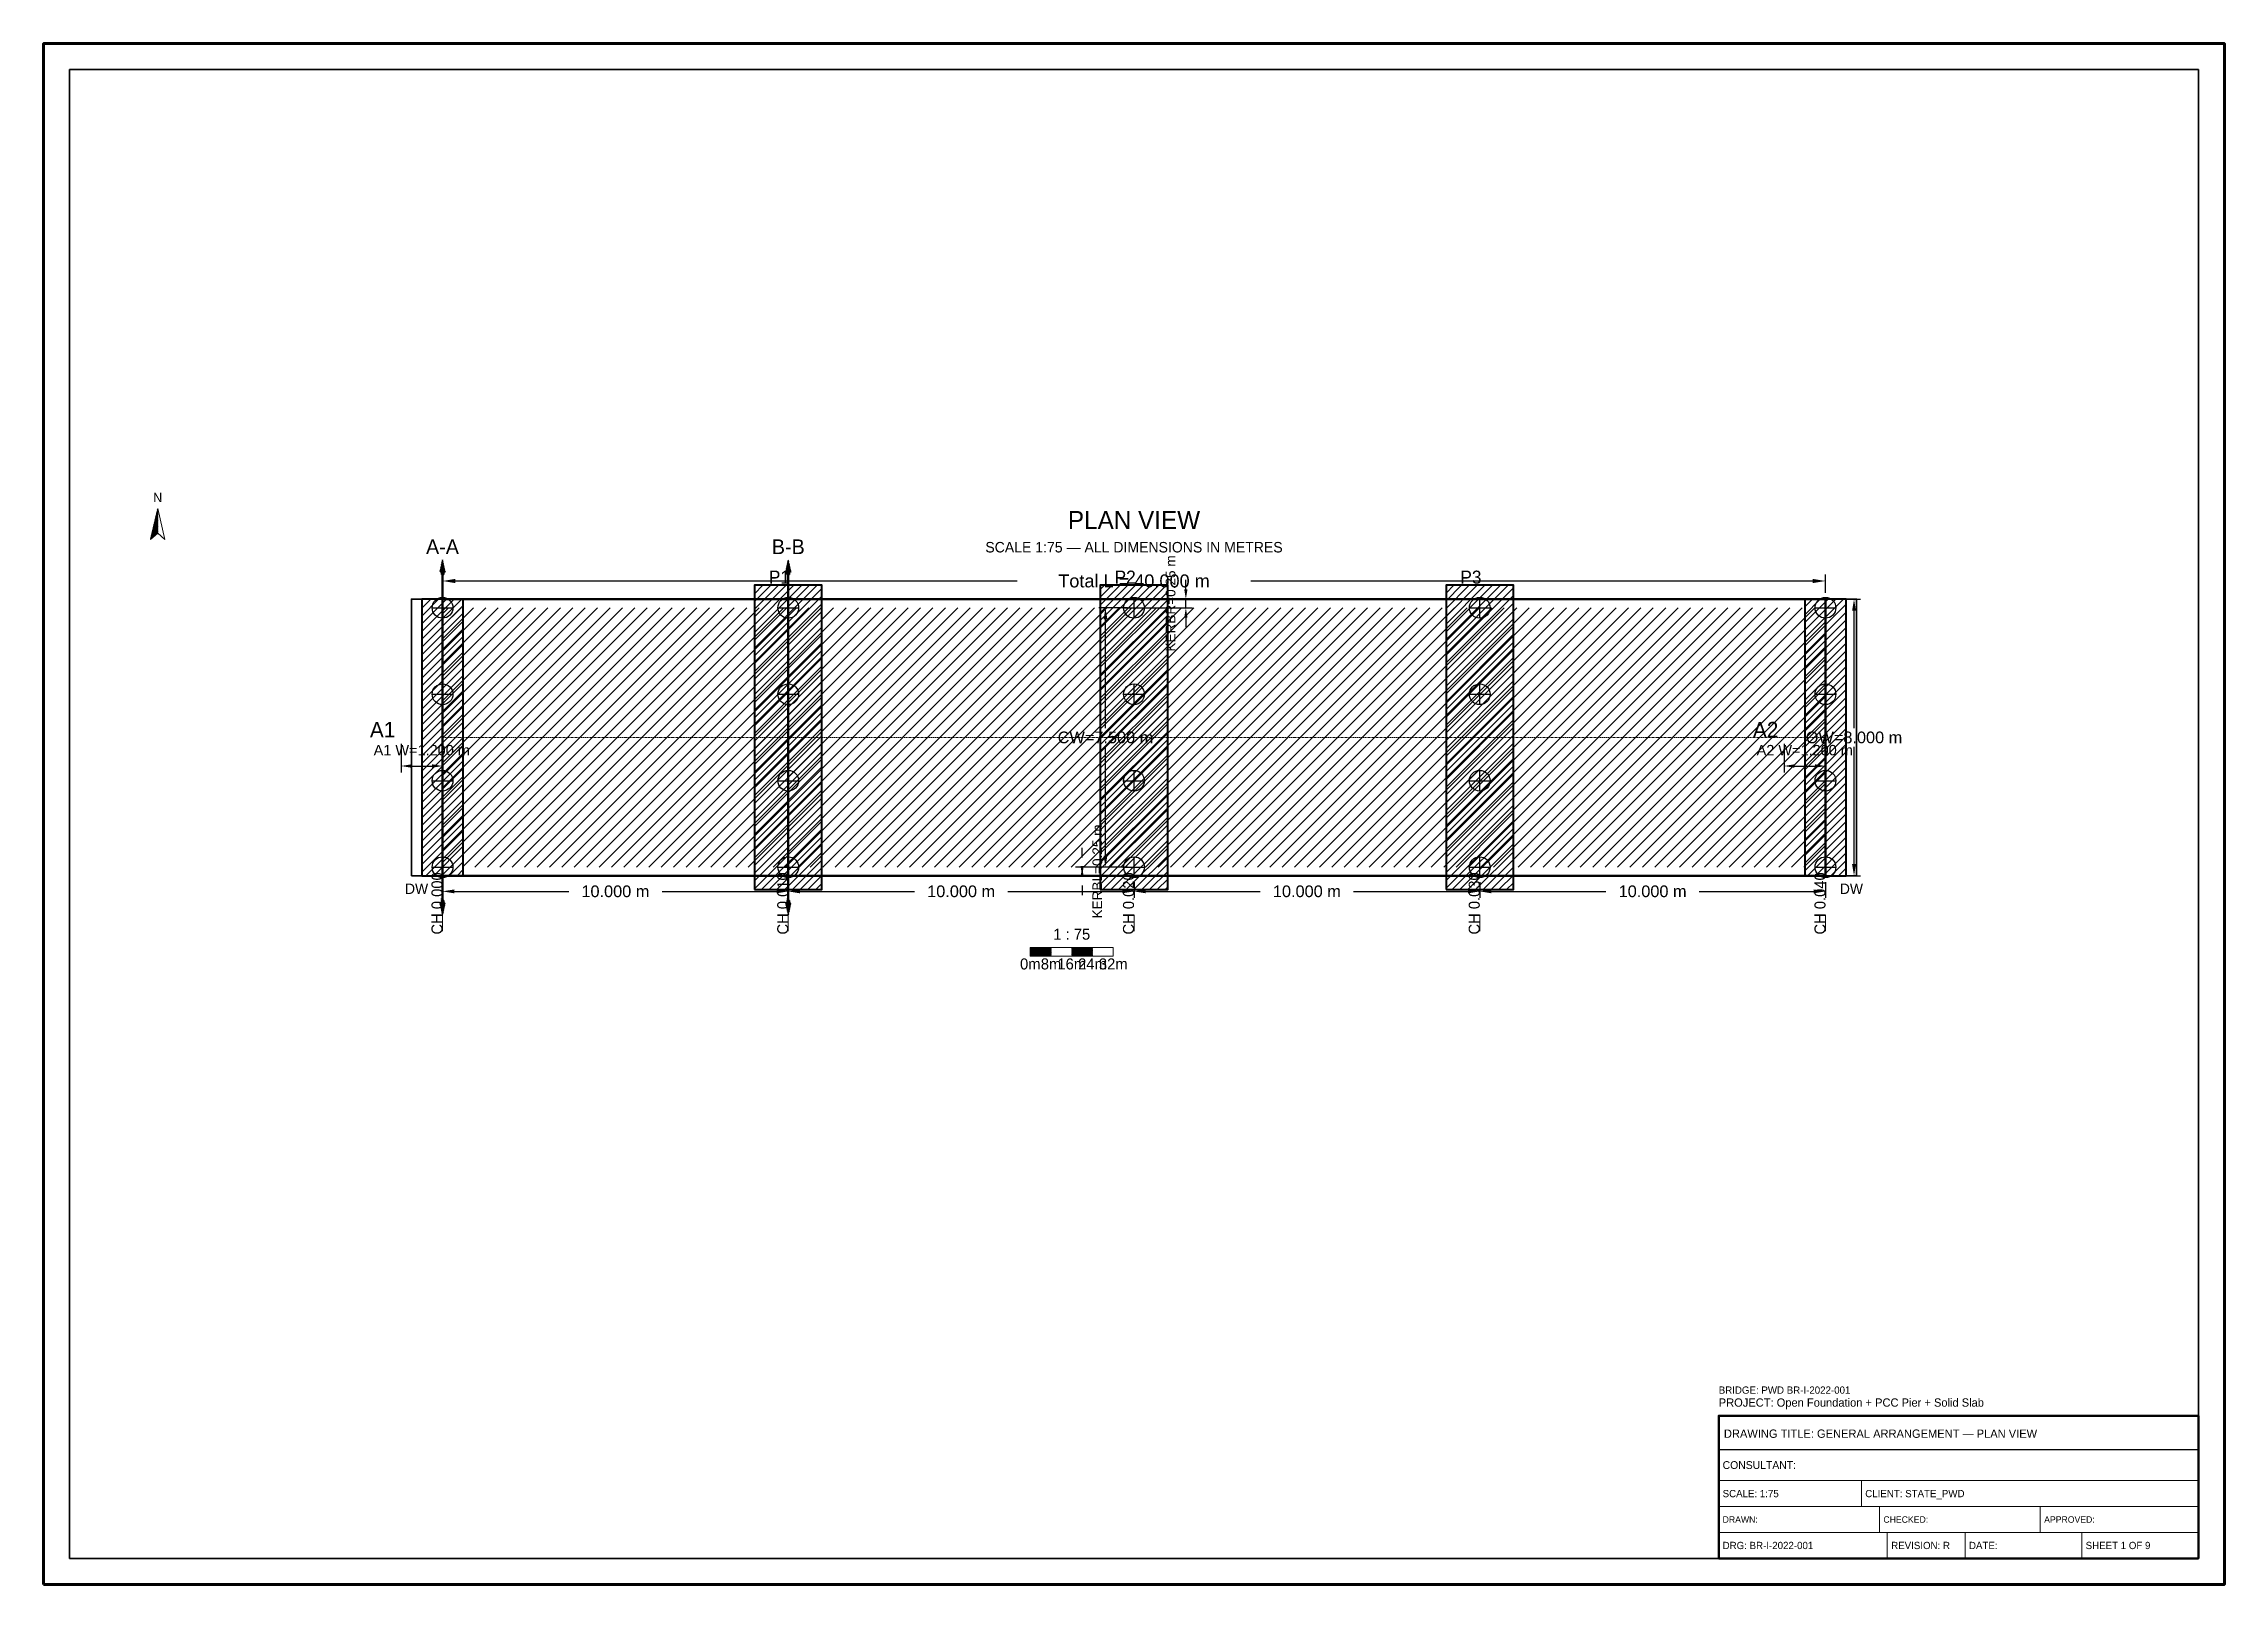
# Model space of a CAD drawing. Header units: metres. Extents: x 0 to 841, y 0 to 594.
import ezdxf
from ezdxf.enums import TextEntityAlignment as Align

# ---------------------------------------------------------------- set-up
doc = ezdxf.new("R2010")
doc.units = ezdxf.units.M
doc.linetypes.add('CENTER', pattern=[1.5, 0.75, -0.25, 0.25, -0.25])
doc.linetypes.add('DASHED', pattern=[0.5, 0.375, -0.125])
for name, color, linetype, lineweight in [('BORDER-INNER', 7, 'Continuous', 35), ('BORDER-OUTER', 7, 'Continuous', 70), ('CIVIL-CHAINAGE', 7, 'Continuous', 18), ('DIM-CHAINAGE', 3, 'Continuous', 18), ('DIM-LINEAR', 3, 'Continuous', 18), ('STRUC-CENTRE', 6, 'CENTER', 18), ('STRUC-HATCHING', 8, 'Continuous', 18), ('STRUC-OUTLINE', 1, 'Continuous', 50), ('STRUC-SECTION', 2, 'Continuous', 35), ('SUB-ABUT', 3, 'Continuous', 35), ('SUB-BEARING', 5, 'Continuous', 25), ('SUB-DIRT-WALL', 3, 'Continuous', 35), ('SUB-PIER', 2, 'Continuous', 35), ('SUPER-DECK', 2, 'Continuous', 50), ('SYM-NORTHARROW', 7, 'Continuous', 18), ('SYM-SCALE', 7, 'Continuous', 13), ('TEXT-GENERAL', 7, 'Continuous', 18), ('TEXT-HEADER', 7, 'Continuous', 25), ('TEXT-SPEC', 7, 'Continuous', 13), ('TEXT-TITLE', 7, 'Continuous', 25), ('TITLEBLK-BOX', 7, 'Continuous', 50), ('TITLEBLK-TEXT', 7, 'Continuous', 18)]:
    doc.layers.add(name, color=color, linetype=linetype, lineweight=lineweight)
doc.styles.add('BRIDGE_STD', font='Arial.ttf')
doc.dimstyles.new('pmb100', dxfattribs={"dimtxt": 2.5, "dimasz": 0.9375, "dimexe": 2.5, "dimexo": 2.5, "dimtad": 0, "dimtih": 1, "dimdec": 0, "dimtxsty": 'BRIDGE_STD', "dimcen": 2.5, "dimazin": 3, "dimtfac": 1, "dimtmove": 0, "dimatfit": 3})

msp = doc.modelspace()

# ---------------------------------------------------------------- hatches: boundary and pattern name
at = {"layer": 'STRUC-HATCHING'}
h = msp.add_hatch(dxfattribs=at)
h.set_pattern_fill('ANSI31', scale=1.06667)
h.paths.add_polyline_path([(153.83, 276.5), (687.17, 276.5), (687.17, 376.5), (153.83, 376.5)])
at = {"layer": 'STRUC-SECTION'}
h = msp.add_hatch(dxfattribs=at)
h.set_pattern_fill('SOLID')
h.paths.add_polyline_path([(152.78, 390.28), (154.88, 390.28), (153.83, 395.08)])
h = msp.add_hatch(dxfattribs=at)
h.set_pattern_fill('SOLID')
h.paths.add_polyline_path([(286.12, 390.28), (288.22, 390.28), (287.17, 395.08)])
h = msp.add_hatch(dxfattribs=at)
h.set_pattern_fill('SOLID')
h.paths.add_polyline_path([(152.78, 262.72), (154.88, 262.72), (153.83, 257.92)])
h = msp.add_hatch(dxfattribs=at)
h.set_pattern_fill('SOLID')
h.paths.add_polyline_path([(286.12, 262.72), (288.22, 262.72), (287.17, 257.92)])
at = {"layer": 'SUB-ABUT'}
h = msp.add_hatch(dxfattribs=at)
h.set_pattern_fill('ANSI31', scale=0.66667)
h.paths.add_polyline_path([(145.83, 273.17), (161.83, 273.17), (161.83, 379.83), (145.83, 379.83)])
h = msp.add_hatch(dxfattribs=at)
h.set_pattern_fill('ANSI31', scale=0.666667)
h.paths.add_polyline_path([(679.17, 273.17), (695.17, 273.17), (695.17, 379.83), (679.17, 379.83)])
at = {"layer": 'SUB-PIER'}
h = msp.add_hatch(dxfattribs=at)
h.set_pattern_fill('ANSI31', scale=0.666667)
h.paths.add_polyline_path([(274.17, 267.83), (300.17, 267.83), (300.17, 385.17), (274.17, 385.17)])
h = msp.add_hatch(dxfattribs=at)
h.set_pattern_fill('ANSI31', scale=0.666667)
h.paths.add_polyline_path([(407.5, 267.83), (433.5, 267.83), (433.5, 385.17), (407.5, 385.17)])
h = msp.add_hatch(dxfattribs=at)
h.set_pattern_fill('ANSI31', scale=0.666667)
h.paths.add_polyline_path([(540.83, 267.83), (566.83, 267.83), (566.83, 385.17), (540.83, 385.17)])
at = {"layer": 'SYM-NORTHARROW'}
h = msp.add_hatch(dxfattribs=at)
h.set_pattern_fill('SOLID')
h.paths.add_polyline_path([(44, 414.83), (41.2, 402.83), (44, 405.23)])
at = {"layer": 'SYM-SCALE'}
h = msp.add_hatch(dxfattribs=at)
h.set_pattern_fill('SOLID')
h.paths.add_polyline_path([(380.5, 242.17), (388.5, 242.17), (388.5, 245.57), (380.5, 245.57)])
h = msp.add_hatch(dxfattribs=at)
h.set_pattern_fill('SOLID')
h.paths.add_polyline_path([(396.5, 242.17), (404.5, 242.17), (404.5, 245.57), (396.5, 245.57)])

# ---------------------------------------------------------------- linework, layer by layer
at = {"layer": 'BORDER-INNER'}
msp.add_lwpolyline([(10, 10), (831, 10), (831, 584), (10, 584), (10, 10)], dxfattribs=at)
at = {"layer": 'BORDER-OUTER'}
msp.add_lwpolyline([(0, 0), (841, 0), (841, 594), (0, 594), (0, 0)], dxfattribs=at)
at = {"layer": 'CIVIL-CHAINAGE'}
for p, q in [((153.83, 258.17), (153.83, 251.79)), ((287.17, 258.17), (287.17, 251.79)), ((420.5, 258.17), (420.5, 251.79)), ((553.83, 258.17), (553.83, 251.79)), ((687.17, 258.17), (687.17, 251.79))]:
    msp.add_line(p, q, dxfattribs=at)
at = {"layer": 'STRUC-CENTRE'}
msp.add_line((153.83, 326.5), (687.17, 326.5), dxfattribs=at)
at = {"layer": 'STRUC-OUTLINE', "lineweight": 50}
msp.add_lwpolyline([(153.83, 273.17), (153.83, 379.83), (687.17, 379.83), (687.17, 273.17), (153.83, 273.17)], dxfattribs=at)
at = {"layer": 'STRUC-SECTION', "color": 1, "linetype": 'DASHED', "lineweight": 50}
for p, q in [((153.83, 389.83), (153.83, 263.17)), ((287.17, 389.83), (287.17, 263.17))]:
    msp.add_line(p, q, dxfattribs=at)
at = {"layer": 'STRUC-SECTION', "color": 1}
for points in [[(153.38, 389.38), (154.28, 389.38), (154.28, 390.28), (153.38, 390.28), (153.38, 389.38)], [(286.72, 389.38), (287.62, 389.38), (287.62, 390.28), (286.72, 390.28), (286.72, 389.38)], [(153.38, 262.72), (154.28, 262.72), (154.28, 263.62), (153.38, 263.62), (153.38, 262.72)], [(286.72, 262.72), (287.62, 262.72), (287.62, 263.62), (286.72, 263.62), (286.72, 262.72)]]:
    msp.add_lwpolyline(points, dxfattribs=at)
at = {"layer": 'SUB-ABUT', "lineweight": 40}
for points in [[(145.83, 273.17), (161.83, 273.17), (161.83, 379.83), (145.83, 379.83), (145.83, 273.17)], [(679.17, 273.17), (695.17, 273.17), (695.17, 379.83), (679.17, 379.83), (679.17, 273.17)]]:
    msp.add_lwpolyline(points, dxfattribs=at)
at = {"layer": 'SUB-BEARING'}
for p, q in [((153.83, 372.5), (153.83, 380.5)), ((287.17, 372.5), (287.17, 380.5)), ((420.5, 372.5), (420.5, 380.5)), ((553.83, 372.5), (553.83, 380.5)), ((687.17, 372.5), (687.17, 380.5)), ((149.83, 376.5), (157.83, 376.5)), ((283.17, 376.5), (291.17, 376.5)), ((416.5, 376.5), (424.5, 376.5)), ((549.83, 376.5), (557.83, 376.5)), ((683.17, 376.5), (691.17, 376.5)), ((153.83, 339.17), (153.83, 347.17)), ((287.17, 339.17), (287.17, 347.17)), ((420.5, 339.17), (420.5, 347.17)), ((553.83, 339.17), (553.83, 347.17)), ((687.17, 339.17), (687.17, 347.17)), ((149.83, 343.17), (157.83, 343.17)), ((283.17, 343.17), (291.17, 343.17)), ((416.5, 343.17), (424.5, 343.17)), ((549.83, 343.17), (557.83, 343.17)), ((683.17, 343.17), (691.17, 343.17)), ((153.83, 305.83), (153.83, 313.83)), ((287.17, 305.83), (287.17, 313.83)), ((420.5, 305.83), (420.5, 313.83)), ((553.83, 305.83), (553.83, 313.83)), ((687.17, 305.83), (687.17, 313.83)), ((149.83, 309.83), (157.83, 309.83)), ((283.17, 309.83), (291.17, 309.83)), ((416.5, 309.83), (424.5, 309.83)), ((549.83, 309.83), (557.83, 309.83)), ((683.17, 309.83), (691.17, 309.83)), ((153.83, 272.5), (153.83, 280.5)), ((287.17, 272.5), (287.17, 280.5)), ((420.5, 272.5), (420.5, 280.5)), ((553.83, 272.5), (553.83, 280.5)), ((687.17, 272.5), (687.17, 280.5)), ((149.83, 276.5), (157.83, 276.5)), ((283.17, 276.5), (291.17, 276.5)), ((416.5, 276.5), (424.5, 276.5)), ((549.83, 276.5), (557.83, 276.5)), ((683.17, 276.5), (691.17, 276.5))]:
    msp.add_line(p, q, dxfattribs=at)
for centre in [(153.83, 376.5), (287.17, 376.5), (420.5, 376.5), (553.83, 376.5), (687.17, 376.5), (153.83, 343.17), (287.17, 343.17), (420.5, 343.17), (553.83, 343.17), (687.17, 343.17), (153.83, 309.83), (287.17, 309.83), (420.5, 309.83), (553.83, 309.83), (687.17, 309.83), (153.83, 276.5), (287.17, 276.5), (420.5, 276.5), (553.83, 276.5), (687.17, 276.5)]:
    msp.add_circle(centre, 4, dxfattribs=at)
at = {"layer": 'SUB-DIRT-WALL', "lineweight": 35}
for points in [[(141.83, 273.17), (145.83, 273.17), (145.83, 379.83), (141.83, 379.83), (141.83, 273.17)], [(695.17, 273.17), (699.17, 273.17), (699.17, 379.83), (695.17, 379.83), (695.17, 273.17)]]:
    msp.add_lwpolyline(points, dxfattribs=at)
at = {"layer": 'SUB-PIER', "lineweight": 40}
for points in [[(274.17, 267.83), (300.17, 267.83), (300.17, 385.17), (274.17, 385.17), (274.17, 267.83)], [(407.5, 267.83), (433.5, 267.83), (433.5, 385.17), (407.5, 385.17), (407.5, 267.83)], [(540.83, 267.83), (566.83, 267.83), (566.83, 385.17), (540.83, 385.17), (540.83, 267.83)]]:
    msp.add_lwpolyline(points, dxfattribs=at)
at = {"layer": 'SUPER-DECK', "lineweight": 30}
msp.add_lwpolyline([(153.83, 273.17), (153.83, 379.83), (687.17, 379.83), (687.17, 273.17), (153.83, 273.17)], dxfattribs=at)
at = {"layer": 'SYM-NORTHARROW'}
msp.add_lwpolyline([(44, 414.83), (41.2, 402.83), (44, 405.23), (46.8, 402.83), (44, 414.83)], dxfattribs=at)
at = {"layer": 'SYM-SCALE'}
msp.add_lwpolyline([(380.5, 242.17), (412.5, 242.17), (412.5, 245.57), (380.5, 245.57), (380.5, 242.17)], dxfattribs=at)
at = {"layer": 'TITLEBLK-BOX', "lineweight": 50}
msp.add_lwpolyline([(646, 10), (831, 10), (831, 65), (646, 65), (646, 10)], dxfattribs=at)
at = {"layer": 'TITLEBLK-BOX', "lineweight": 30}
msp.add_lwpolyline([(646, 52), (831, 52), (831, 65), (646, 65), (646, 52)], dxfattribs=at)
at = {"layer": 'TITLEBLK-BOX', "lineweight": 18}
for points in [[(646, 40), (831, 40), (831, 52), (646, 52), (646, 40)], [(646, 30), (701, 30), (701, 40), (646, 40), (646, 30)], [(701, 30), (831, 30), (831, 40), (701, 40), (701, 30)], [(646, 20), (708, 20), (708, 30), (646, 30), (646, 20)], [(708, 20), (770, 20), (770, 30), (708, 30), (708, 20)], [(770, 20), (831, 20), (831, 30), (770, 30), (770, 20)], [(646, 10), (711, 10), (711, 20), (646, 20), (646, 10)], [(711, 10), (741, 10), (741, 20), (711, 20), (711, 10)], [(741, 10), (786, 10), (786, 20), (741, 20), (741, 10)], [(786, 10), (831, 10), (831, 20), (786, 20), (786, 10)]]:
    msp.add_lwpolyline(points, dxfattribs=at)

# ---------------------------------------------------------------- texts
at = {"layer": 'DIM-CHAINAGE'}
for s, p in [('CH 0.000', (153.83, 250.52)), ('CH 0.010', (287.17, 250.52)), ('CH 0.020', (420.5, 250.52)), ('CH 0.030', (553.83, 250.52)), ('CH 0.040', (687.17, 250.52))]:
    msp.add_text(s, height=4.25, rotation=90, dxfattribs=at).set_placement(p)
at = {"layer": 'SYM-NORTHARROW'}
msp.add_text('N', height=3.6, dxfattribs=at).set_placement((44, 417.23), align=Align.CENTER)
at = {"layer": 'TEXT-GENERAL'}
for s, height, p in [('P1', 5, (279.67, 385.83)), ('P2', 5, (413, 385.83)), ('P3', 5, (546.33, 385.83)), ('A1', 6, (125.83, 326.5)), ('A2', 6, (659.17, 326.5))]:
    msp.add_text(s, height=height, dxfattribs=at).set_placement(p)
for s, p in [('1 : 75', (396.5, 248.54)), ('0m', (380.5, 237.07)), ('8m', (388.5, 237.07)), ('16m', (396.5, 237.07)), ('24m', (404.5, 237.07)), ('32m', (412.5, 237.07))]:
    msp.add_text(s, height=4.25, dxfattribs=at).set_placement(p, align=Align.CENTER)
at = {"layer": 'TEXT-HEADER'}
msp.add_text('PLAN VIEW', height=7, dxfattribs=at).set_placement((420.5, 406.83), align=Align.CENTER)
at = {"layer": 'TEXT-HEADER', "color": 1}
for s, p in [('A-A', (153.83, 397.18)), ('B-B', (287.17, 397.18))]:
    msp.add_text(s, height=5.7, dxfattribs=at).set_placement(p, align=Align.CENTER)
at = {"layer": 'TEXT-SPEC', "color": 8}
msp.add_text('SCALE 1:75 — ALL DIMENSIONS IN METRES', height=4.05, dxfattribs=at).set_placement((420.5, 397.83), align=Align.CENTER)
at = {"layer": 'TEXT-SPEC'}
for p in [(143.83, 266.17), (697.17, 266.17)]:
    msp.add_text('DW', height=4, dxfattribs=at).set_placement(p, align=Align.CENTER)
at = {"layer": 'TEXT-TITLE'}
for s, p in [('PROJECT: Open Foundation + PCC Pier + Solid Slab', (646, 68.5)), ('DRAWING TITLE: GENERAL ARRANGEMENT — PLAN VIEW', (648, 56.5))]:
    msp.add_text(s, height=3.2, dxfattribs=at).set_placement(p)
at = {"layer": 'TITLEBLK-TEXT'}
for s, height, p in [('BRIDGE: PWD BR-I-2022-001', 2.8, (646, 73.5)), ('CONSULTANT: ', 3, (647.5, 44.5)), ('SCALE: 1:75', 2.8, (647.5, 33.6)), ('CLIENT: STATE_PWD', 2.8, (702.5, 33.6)), ('DRAWN: ', 2.5, (647.5, 23.75)), ('CHECKED: ', 2.5, (709.5, 23.75)), ('APPROVED: ', 2.5, (771.5, 23.75)), ('DRG: BR-I-2022-001', 2.8, (647.5, 13.6)), ('REVISION: R', 2.8, (712.5, 13.6)), ('DATE: ', 2.8, (742.5, 13.6)), ('SHEET 1 OF 9', 2.8, (787.5, 13.6))]:
    msp.add_text(s, height=height, dxfattribs=at).set_placement(p)

# ---------------------------------------------------------------- dimensions: what is measured, and where the dimension line sits
at = {"layer": 'DIM-LINEAR'}
for base, p1, p2, text, override in [((153.83, 386.83), (153.83, 379.83), (687.17, 379.83), 'Total L = 40.000 m', {"dimtxt": 5, "dimasz": 5, "dimgap": 2, "dimclrt": 3}), ((137.83, 315.5), (137.83, 326.5), (153.83, 326.5), 'A1 W=1.200 m', {"dimtxt": 4, "dimasz": 4, "dimgap": 1.6, "dimclrt": 3}), ((671.17, 315.5), (671.17, 326.5), (687.17, 326.5), 'A2 W=1.200 m', {"dimtxt": 4, "dimasz": 4, "dimgap": 1.6, "dimclrt": 3}), ((153.83, 267.17), (153.83, 273.17), (287.17, 273.17), '10.000 m', {"dimtxt": 4.5, "dimasz": 4.5, "dimgap": 1.8, "dimclrt": 3}), ((287.17, 267.17), (287.17, 273.17), (420.5, 273.17), '10.000 m', {"dimtxt": 4.5, "dimasz": 4.5, "dimgap": 1.8, "dimclrt": 3}), ((420.5, 267.17), (420.5, 273.17), (553.83, 273.17), '10.000 m', {"dimtxt": 4.5, "dimasz": 4.5, "dimgap": 1.8, "dimclrt": 3}), ((553.83, 267.17), (553.83, 273.17), (687.17, 273.17), '10.000 m', {"dimtxt": 4.5, "dimasz": 4.5, "dimgap": 1.8, "dimclrt": 3})]:
    msp.add_linear_dim(base=base, p1=p1, p2=p2, text=text, dimstyle='pmb100', override=override, dxfattribs=at).render()
for base, p1, p2, text, override in [((440.5, 376.5), (420.5, 376.5), (420.5, 379.83), 'KERBR=0.25 m', {"dimtxt": 3.75, "dimasz": 3.75, "dimgap": 1.5, "dimclrt": 3}), ((698.17, 273.17), (687.17, 273.17), (687.17, 379.83), 'OW=8.000 m', {"dimtxt": 4.5, "dimasz": 4.5, "dimgap": 1.8, "dimclrt": 3}), ((409.5, 276.5), (420.5, 276.5), (420.5, 376.5), 'CW=7.500 m', {"dimtxt": 4.5, "dimasz": 4.5, "dimgap": 1.8, "dimclrt": 3}), ((400.5, 276.5), (420.5, 276.5), (420.5, 273.17), 'KERBL=0.25 m', {"dimtxt": 3.75, "dimasz": 3.75, "dimgap": 1.5, "dimclrt": 3})]:
    msp.add_linear_dim(base=base, p1=p1, p2=p2, angle=90, text=text, dimstyle='pmb100', override=override, dxfattribs=at).render()

doc.saveas('drawing.dxf')
